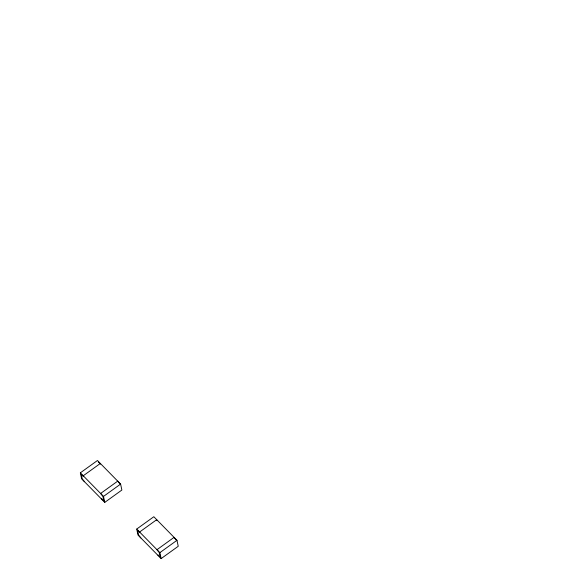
<?xml version="1.0" encoding="UTF-8"?>
<svg xmlns="http://www.w3.org/2000/svg" width="588" height="588" viewBox="0 0 588 588"><rect width="100%" height="100%" fill="white"/><g stroke="black" fill="none" stroke-linecap="round" stroke-linejoin="round"><path stroke-width="0.88" d="M80.35 472.825L97.454 460.507L120.606 484.086L121.87 490.047L104.767 502.373L81.614 478.794L80.35 472.825L103.503 496.412L104.767 502.373M103.503 496.412L120.606 484.086M136.717 529.06L153.821 516.734L176.973 540.313L178.245 546.274L161.134 558.6L137.989 535.021L136.717 529.06L159.87 552.639L161.134 558.6M159.87 552.639L176.973 540.313M176.393 540.24L174.077 537.366L156.974 549.692L159.289 552.566L160.274 557.203L158.106 554.991L158.245 555.653M98.321 461.903L99.945 463.565M120.026 484.012L117.71 481.138L100.607 493.464L102.915 496.338L103.9 500.976L101.731 498.764L101.871 499.425M156.856 520.343L156.717 519.682L139.613 532.008L139.753 532.669L137.585 530.457L138.57 535.095L140.877 537.969M100.489 464.116L100.35 463.454L83.246 475.78L83.386 476.442L81.21 474.229L82.202 478.867L84.51 481.741"/></g></svg>
